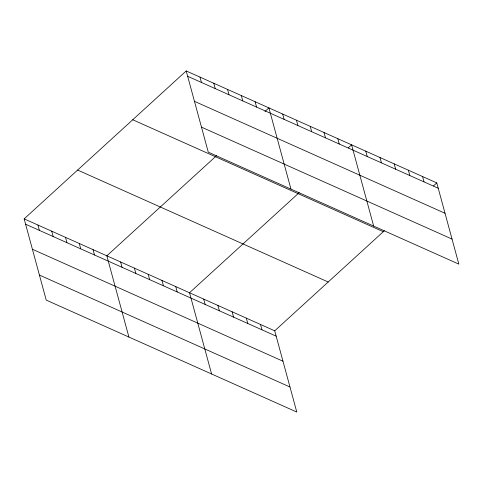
<?xml version="1.0" encoding="UTF-8"?>
<svg xmlns="http://www.w3.org/2000/svg" width="483" height="483" viewBox="0 0 483 483"><rect width="100%" height="100%" fill="white"/><g stroke="black" fill="none" stroke-linecap="round" stroke-linejoin="round"><path stroke-width="0.72" d="M24.15 218.871L274.718 330.819L296.791 412.053L46.223 300.106L24.15 218.871L186.209 70.947L436.777 182.894L458.85 264.129L208.282 152.181L186.209 70.947M216.535 155.689L106.84 255.815L128.907 337.049M264.998 111.446L268.898 107.89L290.971 189.125M299.219 192.626L189.523 292.758L211.596 373.993M348.243 147.883L351.588 144.828L373.655 226.068M274.718 330.819L384.414 230.693M433.438 185.943L436.777 182.894M187.664 76.29L438.232 188.237M194.468 101.333L445.036 213.281M201.477 127.138L452.046 239.085M132.728 119.76L383.297 231.707M77.63 170.058L328.199 282M25.599 224.215L276.167 336.162M32.403 249.258L282.972 361.206M39.419 275.062L289.987 387.01M422.577 176.549L424.032 181.892M408.383 170.203L409.832 175.546M394.182 163.858L395.631 169.201M379.982 157.518L381.437 162.862M365.782 151.173L367.237 156.516M337.804 138.675L339.253 144.019M324.021 132.517L325.476 137.86M310.243 126.359L311.692 131.702M296.459 120.201L297.914 125.544M282.682 114.042L284.131 119.386M255.115 101.732L256.57 107.075M241.337 95.574L242.786 100.917M227.553 89.415L229.008 94.759M213.776 83.257L215.225 88.6M199.992 77.105L201.441 82.442M260.518 324.473L261.973 329.817M246.318 318.128L247.773 323.471M232.124 311.789L233.573 317.132M217.924 305.443L219.373 310.786M203.723 299.098L205.172 304.441M175.746 286.6L177.195 291.943M161.962 280.442L163.411 285.785M148.178 274.284L149.633 279.627M134.401 268.125L135.85 273.469M120.617 261.973L122.072 267.31M93.056 249.657L94.505 255M79.272 243.498L80.727 248.842M65.495 237.34L66.944 242.683M51.711 231.188L53.166 236.525M37.934 225.03L39.383 230.373"/></g></svg>
